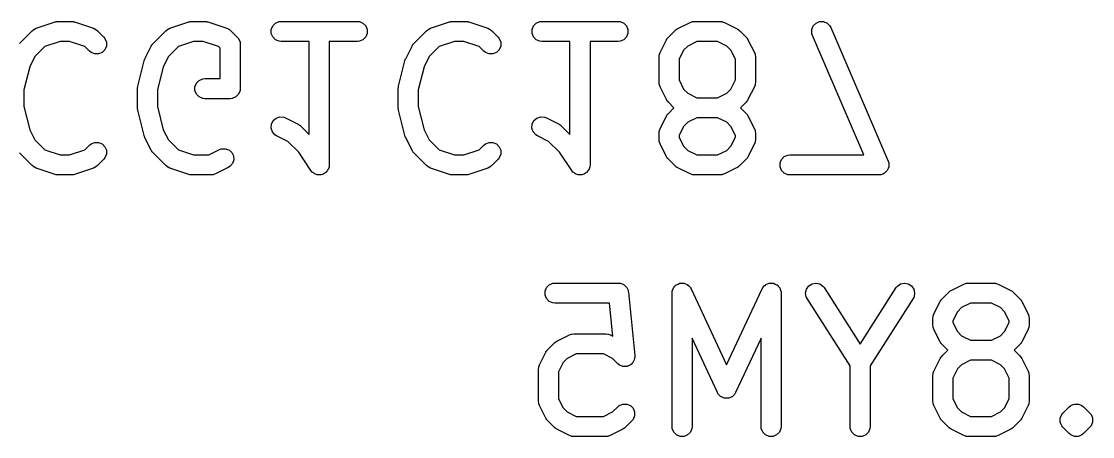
# Model space of a CAD drawing. Extents: x 4.93 to 6.66, y -4.88 to -3.77.
# Drawn here: x 5.4914 to 5.8071, y -4.0942 to -3.9718 of the extents above; entities that cross this region are included whole.
import ezdxf

# ---------------------------------------------------------------- set-up
doc = ezdxf.new("R2010")
doc.units = 0
doc.header["$MEASUREMENT"] = 0
doc.layers.add('BLACK', color=7, linetype='CONTINUOUS')

msp = doc.modelspace()

# ---------------------------------------------------------------- linework, layer by layer
at = {"layer": 'BLACK', "linetype": 'CONTINUOUS'}
for p, q in [((5.49571, -3.97379), (5.50134, -3.97192)), ((5.50134, -3.97192), (5.50162, -3.97185)), ((5.50162, -3.97185), (5.5017, -3.97182)), ((5.5017, -3.97182), (5.5018, -3.97181)), ((5.5018, -3.97181), (5.5019, -3.97179)), ((5.5019, -3.97179), (5.50198, -3.9718)), ((5.50198, -3.9718), (5.50227, -3.97177)), ((5.50227, -3.97177), (5.50602, -3.97177)), ((5.50602, -3.97177), (5.50631, -3.9718)), ((5.50631, -3.9718), (5.50639, -3.97179)), ((5.50639, -3.97179), (5.50649, -3.97181)), ((5.50649, -3.97181), (5.5066, -3.97182)), ((5.5066, -3.97182), (5.50667, -3.97185)), ((5.50667, -3.97185), (5.50696, -3.97192)), ((5.50696, -3.97192), (5.51258, -3.97379)), ((5.53508, -3.97379), (5.54071, -3.97192)), ((5.54071, -3.97192), (5.54099, -3.97185)), ((5.54099, -3.97185), (5.54107, -3.97182)), ((5.54107, -3.97182), (5.54117, -3.97181)), ((5.54117, -3.97181), (5.54127, -3.97179)), ((5.54127, -3.97179), (5.54135, -3.9718)), ((5.54135, -3.9718), (5.54164, -3.97177)), ((5.54164, -3.97177), (5.54539, -3.97177)), ((5.54539, -3.97177), (5.54568, -3.9718)), ((5.54568, -3.9718), (5.54576, -3.97179)), ((5.54576, -3.97179), (5.54586, -3.97181)), ((5.54586, -3.97181), (5.54597, -3.97182)), ((5.54597, -3.97182), (5.54604, -3.97185)), ((5.54604, -3.97185), (5.54633, -3.97192)), ((5.54633, -3.97192), (5.55195, -3.97379)), ((5.56625, -3.97226), (5.56731, -3.97182)), ((5.56731, -3.97182), (5.56789, -3.97177)), ((5.56789, -3.97177), (5.59039, -3.97177)), ((5.59039, -3.97177), (5.59096, -3.97182)), ((5.59096, -3.97182), (5.59203, -3.97226)), ((5.61195, -3.97379), (5.61757, -3.97192)), ((5.61757, -3.97192), (5.61786, -3.97185)), ((5.61786, -3.97185), (5.61793, -3.97182)), ((5.61793, -3.97182), (5.61804, -3.97181)), ((5.61804, -3.97181), (5.61814, -3.97179)), ((5.61814, -3.97179), (5.61822, -3.9718)), ((5.61822, -3.9718), (5.61851, -3.97177)), ((5.61851, -3.97177), (5.62226, -3.97177)), ((5.62226, -3.97177), (5.62255, -3.9718)), ((5.62255, -3.9718), (5.62263, -3.97179)), ((5.62263, -3.97179), (5.62273, -3.97181)), ((5.62273, -3.97181), (5.62283, -3.97182)), ((5.62283, -3.97182), (5.62291, -3.97185)), ((5.62291, -3.97185), (5.62319, -3.97192)), ((5.62319, -3.97192), (5.62882, -3.97379)), ((5.64311, -3.97226), (5.64418, -3.97182)), ((5.64418, -3.97182), (5.64476, -3.97177)), ((5.64476, -3.97177), (5.66725, -3.97177)), ((5.66725, -3.97177), (5.66783, -3.97182)), ((5.66783, -3.97182), (5.66889, -3.97226)), ((5.68843, -3.97208), (5.68897, -3.97187)), ((5.68897, -3.97187), (5.68908, -3.97186)), ((5.68908, -3.97186), (5.68917, -3.97182)), ((5.68917, -3.97182), (5.68975, -3.97177)), ((5.68975, -3.97177), (5.69725, -3.97177)), ((5.69725, -3.97177), (5.69782, -3.97182)), ((5.69782, -3.97182), (5.69792, -3.97186)), ((5.69792, -3.97186), (5.69803, -3.97187)), ((5.69803, -3.97187), (5.69857, -3.97208)), ((5.72557, -3.97228), (5.72663, -3.97183)), ((5.72663, -3.97183), (5.72779, -3.97182)), ((5.72779, -3.97182), (5.72886, -3.97224)), ((5.49081, -3.97826), (5.49456, -3.97451)), ((5.49456, -3.97451), (5.49501, -3.97414)), ((5.49501, -3.97414), (5.49511, -3.9741)), ((5.49511, -3.9741), (5.49519, -3.97403)), ((5.49519, -3.97403), (5.49571, -3.97379)), ((5.51258, -3.97379), (5.51311, -3.97403)), ((5.51311, -3.97403), (5.51319, -3.9741)), ((5.51319, -3.9741), (5.51329, -3.97414)), ((5.51329, -3.97414), (5.51373, -3.97451)), ((5.51373, -3.97451), (5.51561, -3.97638)), ((5.53018, -3.97826), (5.53393, -3.97451)), ((5.53393, -3.97451), (5.53438, -3.97414)), ((5.53438, -3.97414), (5.53448, -3.9741)), ((5.53448, -3.9741), (5.53456, -3.97403)), ((5.53456, -3.97403), (5.53508, -3.97379)), ((5.55195, -3.97379), (5.55248, -3.97403)), ((5.55248, -3.97403), (5.55256, -3.9741)), ((5.55256, -3.9741), (5.55266, -3.97414)), ((5.55266, -3.97414), (5.5531, -3.97451)), ((5.5531, -3.97451), (5.55498, -3.97638)), ((5.56499, -3.97414), (5.56543, -3.97308)), ((5.56499, -3.9753), (5.56499, -3.97414)), ((5.56543, -3.97308), (5.56625, -3.97226)), ((5.59203, -3.97226), (5.59284, -3.97308)), ((5.59284, -3.97308), (5.59328, -3.97414)), ((5.59328, -3.97414), (5.59328, -3.9753)), ((5.60705, -3.97826), (5.6108, -3.97451)), ((5.6108, -3.97451), (5.61124, -3.97414)), ((5.61124, -3.97414), (5.61134, -3.9741)), ((5.61134, -3.9741), (5.61142, -3.97403)), ((5.61142, -3.97403), (5.61195, -3.97379)), ((5.62882, -3.97379), (5.62934, -3.97403)), ((5.62934, -3.97403), (5.62942, -3.9741)), ((5.62942, -3.9741), (5.62952, -3.97414)), ((5.62952, -3.97414), (5.62997, -3.97451)), ((5.62997, -3.97451), (5.63184, -3.97638)), ((5.64186, -3.97414), (5.6423, -3.97308)), ((5.64186, -3.9753), (5.64186, -3.97414)), ((5.6423, -3.97308), (5.64311, -3.97226)), ((5.66889, -3.97226), (5.66971, -3.97308)), ((5.66971, -3.97308), (5.67015, -3.97414)), ((5.67015, -3.97414), (5.67015, -3.9753)), ((5.68204, -3.97638), (5.68391, -3.97451)), ((5.68391, -3.97451), (5.68414, -3.97432)), ((5.68414, -3.97432), (5.68419, -3.97426)), ((5.68419, -3.97426), (5.68428, -3.97421)), ((5.68428, -3.97421), (5.68436, -3.97414)), ((5.68436, -3.97414), (5.68443, -3.97411)), ((5.68443, -3.97411), (5.68468, -3.97395)), ((5.68468, -3.97395), (5.68843, -3.97208)), ((5.69857, -3.97208), (5.70232, -3.97395)), ((5.70232, -3.97395), (5.70257, -3.97411)), ((5.70257, -3.97411), (5.70264, -3.97414)), ((5.70264, -3.97414), (5.70272, -3.97421)), ((5.70272, -3.97421), (5.70281, -3.97426)), ((5.70281, -3.97426), (5.70286, -3.97432)), ((5.70286, -3.97432), (5.70309, -3.97451)), ((5.70309, -3.97451), (5.70496, -3.97638)), ((5.72434, -3.97418), (5.72477, -3.97311)), ((5.72436, -3.97533), (5.72434, -3.97418)), ((5.72477, -3.97311), (5.72557, -3.97228)), ((5.72886, -3.97224), (5.72968, -3.97305)), ((5.72968, -3.97305), (5.72996, -3.97356)), ((5.72996, -3.97356), (5.74683, -4.01293)), ((5.50275, -3.97767), (5.49824, -3.97918)), ((5.50554, -3.97767), (5.50275, -3.97767)), ((5.51005, -3.97918), (5.50554, -3.97767)), ((5.51561, -3.97638), (5.51598, -3.97683)), ((5.51598, -3.97683), (5.51642, -3.97789)), ((5.51642, -3.97789), (5.51642, -3.97905)), ((5.53, -3.97848), (5.53018, -3.97826)), ((5.54212, -3.97767), (5.53761, -3.97918)), ((5.54491, -3.97767), (5.54212, -3.97767)), ((5.54942, -3.97918), (5.54491, -3.97767)), ((5.55498, -3.97638), (5.55535, -3.97683)), ((5.55535, -3.97683), (5.55579, -3.97789)), ((5.55579, -3.97789), (5.55584, -3.97847)), ((5.56543, -3.97636), (5.56499, -3.9753)), ((5.56625, -3.97717), (5.56543, -3.97636)), ((5.56731, -3.97762), (5.56625, -3.97717)), ((5.56789, -3.97767), (5.56731, -3.97762)), ((5.57619, -3.97767), (5.56789, -3.97767)), ((5.57619, -4.00509), (5.57619, -3.97767)), ((5.59039, -3.97767), (5.58209, -3.97767)), ((5.58209, -3.97767), (5.58209, -4.01409)), ((5.59096, -3.97762), (5.59039, -3.97767)), ((5.59203, -3.97717), (5.59096, -3.97762)), ((5.59284, -3.97636), (5.59203, -3.97717)), ((5.59328, -3.9753), (5.59284, -3.97636)), ((5.60686, -3.97848), (5.60705, -3.97826)), ((5.61899, -3.97767), (5.61448, -3.97918)), ((5.62178, -3.97767), (5.61899, -3.97767)), ((5.62629, -3.97918), (5.62178, -3.97767)), ((5.63184, -3.97638), (5.63221, -3.97683)), ((5.63221, -3.97683), (5.63265, -3.97789)), ((5.63265, -3.97789), (5.63265, -3.97905)), ((5.6423, -3.97636), (5.64186, -3.9753)), ((5.64311, -3.97717), (5.6423, -3.97636)), ((5.64418, -3.97762), (5.64311, -3.97717)), ((5.64476, -3.97767), (5.64418, -3.97762)), ((5.65305, -3.97767), (5.64476, -3.97767)), ((5.65305, -4.00509), (5.65305, -3.97767)), ((5.66725, -3.97767), (5.65896, -3.97767)), ((5.65896, -3.97767), (5.65896, -4.01409)), ((5.66783, -3.97762), (5.66725, -3.97767)), ((5.66889, -3.97717), (5.66783, -3.97762)), ((5.66971, -3.97636), (5.66889, -3.97717)), ((5.67015, -3.9753), (5.66971, -3.97636)), ((5.67961, -3.9809), (5.68148, -3.97715)), ((5.68148, -3.97715), (5.68164, -3.9769)), ((5.68164, -3.9769), (5.68167, -3.97683)), ((5.68167, -3.97683), (5.68174, -3.97675)), ((5.68174, -3.97675), (5.68179, -3.97666)), ((5.68179, -3.97666), (5.68185, -3.97661)), ((5.68185, -3.97661), (5.68204, -3.97638)), ((5.69045, -3.97767), (5.68775, -3.97902)), ((5.69655, -3.97767), (5.69045, -3.97767)), ((5.69925, -3.97902), (5.69655, -3.97767)), ((5.70496, -3.97638), (5.70515, -3.97661)), ((5.70515, -3.97661), (5.70521, -3.97666)), ((5.70521, -3.97666), (5.70526, -3.97675)), ((5.70526, -3.97675), (5.70533, -3.97683)), ((5.70533, -3.97683), (5.70536, -3.9769)), ((5.70536, -3.9769), (5.70551, -3.97715)), ((5.70551, -3.97715), (5.70739, -3.9809)), ((5.72453, -3.97588), (5.72436, -3.97533)), ((5.73964, -4.01114), (5.72453, -3.97588)), ((5.49824, -3.97918), (5.49533, -3.98209)), ((5.51143, -3.98056), (5.51005, -3.97918)), ((5.51188, -3.98092), (5.51143, -3.98056)), ((5.51295, -3.98137), (5.51188, -3.98092)), ((5.5141, -3.98137), (5.51295, -3.98137)), ((5.51516, -3.98092), (5.5141, -3.98137)), ((5.51598, -3.98011), (5.51516, -3.98092)), ((5.51642, -3.97905), (5.51598, -3.98011)), ((5.52775, -3.98277), (5.52963, -3.97902)), ((5.52963, -3.97902), (5.52978, -3.97878)), ((5.52978, -3.97878), (5.52981, -3.9787)), ((5.52981, -3.9787), (5.52988, -3.97862)), ((5.52988, -3.97862), (5.52994, -3.97853)), ((5.52994, -3.97853), (5.53, -3.97848)), ((5.53761, -3.97918), (5.5347, -3.98209)), ((5.54994, -3.97969), (5.54942, -3.97918)), ((5.54994, -3.98864), (5.54994, -3.97969)), ((5.55584, -3.97847), (5.55584, -3.99159)), ((5.60462, -3.98277), (5.60649, -3.97902)), ((5.60649, -3.97902), (5.60665, -3.97878)), ((5.60665, -3.97878), (5.60668, -3.9787)), ((5.60668, -3.9787), (5.60675, -3.97862)), ((5.60675, -3.97862), (5.6068, -3.97853)), ((5.6068, -3.97853), (5.60686, -3.97848)), ((5.61448, -3.97918), (5.61156, -3.98209)), ((5.62767, -3.98056), (5.62629, -3.97918)), ((5.62812, -3.98092), (5.62767, -3.98056)), ((5.62918, -3.98137), (5.62812, -3.98092)), ((5.63033, -3.98137), (5.62918, -3.98137)), ((5.6314, -3.98092), (5.63033, -3.98137)), ((5.63221, -3.98011), (5.6314, -3.98092)), ((5.63265, -3.97905), (5.63221, -3.98011)), ((5.6794, -3.98144), (5.67961, -3.9809)), ((5.6794, -3.98154), (5.6794, -3.98144)), ((5.68655, -3.98022), (5.6852, -3.98292)), ((5.68775, -3.97902), (5.68655, -3.98022)), ((5.70045, -3.98022), (5.69925, -3.97902)), ((5.70179, -3.98292), (5.70045, -3.98022)), ((5.70739, -3.9809), (5.7076, -3.98144)), ((5.7076, -3.98144), (5.7076, -3.98154)), ((5.49533, -3.98209), (5.49381, -3.98512)), ((5.52566, -3.99088), (5.52753, -3.98338)), ((5.52753, -3.98338), (5.52754, -3.98333)), ((5.52754, -3.98333), (5.52755, -3.98331)), ((5.52755, -3.98331), (5.52764, -3.98307)), ((5.52764, -3.98307), (5.52772, -3.98283)), ((5.52772, -3.98283), (5.52774, -3.98282)), ((5.52774, -3.98282), (5.52775, -3.98277)), ((5.5347, -3.98209), (5.53318, -3.98512)), ((5.60252, -3.99088), (5.6044, -3.98338)), ((5.6044, -3.98338), (5.60441, -3.98333)), ((5.60441, -3.98331), (5.6045, -3.98307)), ((5.60441, -3.98333), (5.60441, -3.98331)), ((5.6045, -3.98307), (5.60459, -3.98283)), ((5.60459, -3.98283), (5.6046, -3.98282)), ((5.6046, -3.98282), (5.60462, -3.98277)), ((5.61156, -3.98209), (5.61005, -3.98512)), ((5.6793, -3.98222), (5.67935, -3.98164)), ((5.6793, -3.98972), (5.6793, -3.98222)), ((5.67935, -3.98164), (5.6794, -3.98154)), ((5.6852, -3.98292), (5.6852, -3.98902)), ((5.70179, -3.98902), (5.70179, -3.98292)), ((5.7076, -3.98154), (5.70764, -3.98164)), ((5.70764, -3.98164), (5.7077, -3.98222)), ((5.7077, -3.98222), (5.7077, -3.98972)), ((5.49381, -3.98512), (5.4921, -3.99196)), ((5.53318, -3.98512), (5.53147, -3.99196)), ((5.61005, -3.98512), (5.60834, -3.99196)), ((5.52564, -3.99098), (5.52566, -3.99088)), ((5.5425, -3.99102), (5.54294, -3.98995)), ((5.54294, -3.98995), (5.54375, -3.98914)), ((5.54375, -3.98914), (5.54482, -3.9887)), ((5.54482, -3.9887), (5.54539, -3.98864)), ((5.54539, -3.98864), (5.54994, -3.98864)), ((5.60251, -3.99098), (5.60252, -3.99088)), ((5.67935, -3.99029), (5.6793, -3.98972)), ((5.6794, -3.99039), (5.67935, -3.99029)), ((5.6794, -3.9905), (5.6794, -3.99039)), ((5.67961, -3.99104), (5.6794, -3.9905)), ((5.6852, -3.98902), (5.68655, -3.99172)), ((5.70045, -3.99172), (5.70179, -3.98902)), ((5.7076, -3.9905), (5.70739, -3.99104)), ((5.70764, -3.99029), (5.7076, -3.99039)), ((5.7076, -3.99039), (5.7076, -3.9905)), ((5.7077, -3.98972), (5.70764, -3.99029)), ((5.4921, -3.99196), (5.4921, -3.99685)), ((5.52557, -3.99145), (5.5256, -3.99123)), ((5.52558, -3.99149), (5.52557, -3.99145)), ((5.52557, -3.99159), (5.52558, -3.99149)), ((5.52557, -3.99722), (5.52557, -3.99159)), ((5.5256, -3.99123), (5.52562, -3.99102)), ((5.52562, -3.99102), (5.52564, -3.99098)), ((5.53147, -3.99196), (5.53147, -3.99685)), ((5.5425, -3.99217), (5.5425, -3.99102)), ((5.54294, -3.99323), (5.5425, -3.99217)), ((5.54375, -3.99405), (5.54294, -3.99323)), ((5.54482, -3.99449), (5.54375, -3.99405)), ((5.55453, -3.99405), (5.55347, -3.99449)), ((5.55535, -3.99323), (5.55453, -3.99405)), ((5.55579, -3.99217), (5.55535, -3.99323)), ((5.55584, -3.99159), (5.55579, -3.99217)), ((5.60243, -3.99159), (5.60244, -3.99149)), ((5.60243, -3.99722), (5.60243, -3.99159)), ((5.60244, -3.99145), (5.60247, -3.99123)), ((5.60244, -3.99149), (5.60244, -3.99145)), ((5.60247, -3.99123), (5.60249, -3.99102)), ((5.60249, -3.99102), (5.60251, -3.99098)), ((5.60834, -3.99196), (5.60834, -3.99685)), ((5.68148, -3.99479), (5.67961, -3.99104)), ((5.68655, -3.99172), (5.68775, -3.99292)), ((5.68775, -3.99292), (5.69045, -3.99426)), ((5.69655, -3.99426), (5.69925, -3.99292)), ((5.69925, -3.99292), (5.70045, -3.99172)), ((5.70739, -3.99104), (5.70551, -3.99479)), ((5.4921, -3.99685), (5.49381, -4.00369)), ((5.52558, -3.99732), (5.52557, -3.99722)), ((5.53147, -3.99685), (5.53318, -4.00369)), ((5.54539, -3.99455), (5.54482, -3.99449)), ((5.55289, -3.99455), (5.54539, -3.99455)), ((5.55347, -3.99449), (5.55289, -3.99455)), ((5.60244, -3.99732), (5.60243, -3.99722)), ((5.60834, -3.99685), (5.61005, -4.00369)), ((5.68164, -3.99504), (5.68148, -3.99479)), ((5.68167, -3.99511), (5.68164, -3.99504)), ((5.68174, -3.99519), (5.68167, -3.99511)), ((5.68179, -3.99528), (5.68174, -3.99519)), ((5.68185, -3.99533), (5.68179, -3.99528)), ((5.68204, -3.99556), (5.68185, -3.99533)), ((5.6837, -3.99722), (5.68204, -3.99556)), ((5.68204, -3.99888), (5.6837, -3.99722)), ((5.69045, -3.99426), (5.69655, -3.99426)), ((5.70496, -3.99556), (5.7033, -3.99722)), ((5.7033, -3.99722), (5.70496, -3.99888)), ((5.70515, -3.99533), (5.70496, -3.99556)), ((5.70521, -3.99528), (5.70515, -3.99533)), ((5.70526, -3.99519), (5.70521, -3.99528)), ((5.70533, -3.99511), (5.70526, -3.99519)), ((5.70536, -3.99504), (5.70533, -3.99511)), ((5.70551, -3.99479), (5.70536, -3.99504)), ((5.52557, -3.99736), (5.52558, -3.99732)), ((5.5256, -3.99758), (5.52557, -3.99736)), ((5.52562, -3.99779), (5.5256, -3.99758)), ((5.52564, -3.99783), (5.52562, -3.99779)), ((5.52566, -3.99793), (5.52564, -3.99783)), ((5.52753, -4.00543), (5.52566, -3.99793)), ((5.56556, -4.00103), (5.56643, -4.00028)), ((5.56643, -4.00028), (5.56752, -3.99991)), ((5.56752, -3.99991), (5.56867, -3.99999)), ((5.56867, -3.99999), (5.56921, -4.0002)), ((5.56921, -4.0002), (5.57296, -4.00207)), ((5.60244, -3.99736), (5.60244, -3.99732)), ((5.60247, -3.99758), (5.60244, -3.99736)), ((5.60249, -3.99779), (5.60247, -3.99758)), ((5.60251, -3.99783), (5.60249, -3.99779)), ((5.60252, -3.99793), (5.60251, -3.99783)), ((5.6044, -4.00543), (5.60252, -3.99793)), ((5.64242, -4.00103), (5.64329, -4.00028)), ((5.64329, -4.00028), (5.64439, -3.99991)), ((5.64439, -3.99991), (5.64554, -3.99999)), ((5.64554, -3.99999), (5.64608, -4.0002)), ((5.64608, -4.0002), (5.64983, -4.00207)), ((5.67961, -4.0034), (5.68148, -3.99965)), ((5.68148, -3.99965), (5.68164, -3.9994)), ((5.68164, -3.9994), (5.68167, -3.99933)), ((5.68167, -3.99933), (5.68174, -3.99924)), ((5.68174, -3.99924), (5.68179, -3.99916)), ((5.68179, -3.99916), (5.68185, -3.9991)), ((5.68185, -3.9991), (5.68204, -3.99888)), ((5.69045, -4.00017), (5.68775, -4.00152)), ((5.69655, -4.00017), (5.69045, -4.00017)), ((5.69925, -4.00152), (5.69655, -4.00017)), ((5.70496, -3.99888), (5.70515, -3.9991)), ((5.70515, -3.9991), (5.70521, -3.99916)), ((5.70521, -3.99916), (5.70526, -3.99924)), ((5.70526, -3.99924), (5.70533, -3.99933)), ((5.70533, -3.99933), (5.70536, -3.9994)), ((5.70536, -3.9994), (5.70551, -3.99965)), ((5.70551, -3.99965), (5.70739, -4.0034)), ((5.56496, -4.00321), (5.56504, -4.00206)), ((5.56532, -4.0043), (5.56496, -4.00321)), ((5.56504, -4.00206), (5.56556, -4.00103)), ((5.57296, -4.00207), (5.57321, -4.00223)), ((5.57321, -4.00223), (5.57328, -4.00226)), ((5.57328, -4.00226), (5.57336, -4.00233)), ((5.57336, -4.00233), (5.57345, -4.00238)), ((5.57345, -4.00238), (5.5735, -4.00244)), ((5.5735, -4.00244), (5.57373, -4.00263)), ((5.57373, -4.00263), (5.57619, -4.00509)), ((5.64183, -4.00321), (5.64191, -4.00206)), ((5.64219, -4.0043), (5.64183, -4.00321)), ((5.64191, -4.00206), (5.64242, -4.00103)), ((5.64983, -4.00207), (5.65007, -4.00223)), ((5.65007, -4.00223), (5.65015, -4.00226)), ((5.65015, -4.00226), (5.65023, -4.00233)), ((5.65023, -4.00233), (5.65032, -4.00238)), ((5.65032, -4.00238), (5.65037, -4.00244)), ((5.65037, -4.00244), (5.65059, -4.00263)), ((5.65059, -4.00263), (5.65305, -4.00509)), ((5.6794, -4.00394), (5.67961, -4.0034)), ((5.68655, -4.00272), (5.6852, -4.00541)), ((5.68775, -4.00152), (5.68655, -4.00272)), ((5.70045, -4.00272), (5.69925, -4.00152)), ((5.70179, -4.00541), (5.70045, -4.00272)), ((5.70739, -4.0034), (5.7076, -4.00394)), ((5.49381, -4.00369), (5.49533, -4.00672)), ((5.49533, -4.00672), (5.49824, -4.00963)), ((5.52754, -4.00547), (5.52753, -4.00543)), ((5.52755, -4.0055), (5.52754, -4.00547)), ((5.52764, -4.00574), (5.52755, -4.0055)), ((5.52772, -4.00598), (5.52764, -4.00574)), ((5.52774, -4.00599), (5.52772, -4.00598)), ((5.52775, -4.00604), (5.52774, -4.00599)), ((5.52963, -4.00979), (5.52775, -4.00604)), ((5.53318, -4.00369), (5.5347, -4.00672)), ((5.5347, -4.00672), (5.53761, -4.00963)), ((5.56608, -4.00517), (5.56532, -4.0043)), ((5.56657, -4.00548), (5.56608, -4.00517)), ((5.56989, -4.00714), (5.56657, -4.00548)), ((5.60441, -4.00547), (5.6044, -4.00543)), ((5.60441, -4.0055), (5.60441, -4.00547)), ((5.6045, -4.00574), (5.60441, -4.0055)), ((5.60459, -4.00598), (5.6045, -4.00574)), ((5.6046, -4.00599), (5.60459, -4.00598)), ((5.60462, -4.00604), (5.6046, -4.00599)), ((5.60649, -4.00979), (5.60462, -4.00604)), ((5.61005, -4.00369), (5.61156, -4.00672)), ((5.61156, -4.00672), (5.61448, -4.00963)), ((5.64294, -4.00517), (5.64219, -4.0043)), ((5.64343, -4.00548), (5.64294, -4.00517)), ((5.64676, -4.00714), (5.64343, -4.00548)), ((5.6793, -4.00472), (5.67935, -4.00414)), ((5.6793, -4.00659), (5.6793, -4.00472)), ((5.67935, -4.00717), (5.6793, -4.00659)), ((5.67935, -4.00414), (5.6794, -4.00404)), ((5.6794, -4.00404), (5.6794, -4.00394)), ((5.6852, -4.00541), (5.6852, -4.00589)), ((5.6852, -4.00589), (5.68655, -4.00859)), ((5.70045, -4.00859), (5.70179, -4.00589)), ((5.70179, -4.00589), (5.70179, -4.00541)), ((5.7076, -4.00394), (5.7076, -4.00404)), ((5.7076, -4.00404), (5.70764, -4.00414)), ((5.70764, -4.00414), (5.7077, -4.00472)), ((5.7077, -4.00659), (5.70764, -4.00717)), ((5.7077, -4.00472), (5.7077, -4.00659)), ((5.49824, -4.00963), (5.50275, -4.01114)), ((5.50554, -4.01114), (5.51005, -4.00963)), ((5.51005, -4.00963), (5.51143, -4.00825)), ((5.51143, -4.00825), (5.51188, -4.00789)), ((5.51188, -4.00789), (5.51295, -4.00744)), ((5.51295, -4.00744), (5.5141, -4.00744)), ((5.5141, -4.00744), (5.51516, -4.00789)), ((5.51516, -4.00789), (5.51598, -4.0087)), ((5.51598, -4.0087), (5.51642, -4.00976)), ((5.51642, -4.00976), (5.51642, -4.01092)), ((5.52978, -4.01003), (5.52963, -4.00979)), ((5.53761, -4.00963), (5.54212, -4.01114)), ((5.54657, -4.01114), (5.5497, -4.00957)), ((5.5497, -4.00957), (5.55024, -4.00937)), ((5.55024, -4.00937), (5.55139, -4.00929)), ((5.55139, -4.00929), (5.55248, -4.00965)), ((5.55248, -4.00965), (5.55335, -4.0104)), ((5.57309, -4.01035), (5.56989, -4.00714)), ((5.60665, -4.01003), (5.60649, -4.00979)), ((5.61448, -4.00963), (5.61899, -4.01114)), ((5.62178, -4.01114), (5.62629, -4.00963)), ((5.62629, -4.00963), (5.62767, -4.00825)), ((5.62767, -4.00825), (5.62812, -4.00789)), ((5.62812, -4.00789), (5.62918, -4.00744)), ((5.62918, -4.00744), (5.63033, -4.00744)), ((5.63033, -4.00744), (5.6314, -4.00789)), ((5.6314, -4.00789), (5.63221, -4.0087)), ((5.63221, -4.0087), (5.63265, -4.00976)), ((5.63265, -4.00976), (5.63265, -4.01092)), ((5.64996, -4.01035), (5.64676, -4.00714)), ((5.6794, -4.00726), (5.67935, -4.00717)), ((5.6794, -4.00737), (5.6794, -4.00726)), ((5.67961, -4.00791), (5.6794, -4.00737)), ((5.68148, -4.01166), (5.67961, -4.00791)), ((5.68655, -4.00859), (5.68775, -4.00979)), ((5.68775, -4.00979), (5.69045, -4.01114)), ((5.69655, -4.01114), (5.69925, -4.00979)), ((5.69925, -4.00979), (5.70045, -4.00859)), ((5.70739, -4.00791), (5.70551, -4.01166)), ((5.7076, -4.00737), (5.70739, -4.00791)), ((5.70764, -4.00717), (5.7076, -4.00726)), ((5.7076, -4.00726), (5.7076, -4.00737)), ((5.49456, -4.0143), (5.49081, -4.01055)), ((5.50275, -4.01114), (5.50554, -4.01114)), ((5.51561, -4.01243), (5.51373, -4.0143)), ((5.51598, -4.01198), (5.51561, -4.01243)), ((5.51642, -4.01092), (5.51598, -4.01198)), ((5.52981, -4.01011), (5.52978, -4.01003)), ((5.52988, -4.01019), (5.52981, -4.01011)), ((5.52994, -4.01028), (5.52988, -4.01019)), ((5.53, -4.01033), (5.52994, -4.01028)), ((5.53018, -4.01055), (5.53, -4.01033)), ((5.53393, -4.0143), (5.53018, -4.01055)), ((5.54212, -4.01114), (5.54657, -4.01114)), ((5.55335, -4.0104), (5.55386, -4.01144)), ((5.55395, -4.01258), (5.55358, -4.01368)), ((5.55386, -4.01144), (5.55395, -4.01258)), ((5.57668, -4.01573), (5.57309, -4.01035)), ((5.60668, -4.01011), (5.60665, -4.01003)), ((5.60675, -4.01019), (5.60668, -4.01011)), ((5.6068, -4.01028), (5.60675, -4.01019)), ((5.60686, -4.01033), (5.6068, -4.01028)), ((5.60705, -4.01055), (5.60686, -4.01033)), ((5.6108, -4.0143), (5.60705, -4.01055)), ((5.61899, -4.01114), (5.62178, -4.01114)), ((5.63184, -4.01243), (5.62997, -4.0143)), ((5.63221, -4.01198), (5.63184, -4.01243)), ((5.63265, -4.01092), (5.63221, -4.01198)), ((5.65355, -4.01573), (5.64996, -4.01035)), ((5.68164, -4.01191), (5.68148, -4.01166)), ((5.68167, -4.01198), (5.68164, -4.01191)), ((5.68174, -4.01206), (5.68167, -4.01198)), ((5.68179, -4.01215), (5.68174, -4.01206)), ((5.68185, -4.0122), (5.68179, -4.01215)), ((5.68204, -4.01243), (5.68185, -4.0122)), ((5.68391, -4.0143), (5.68204, -4.01243)), ((5.69045, -4.01114), (5.69655, -4.01114)), ((5.70496, -4.01243), (5.70309, -4.0143)), ((5.70515, -4.0122), (5.70496, -4.01243)), ((5.70521, -4.01215), (5.70515, -4.0122)), ((5.70526, -4.01206), (5.70521, -4.01215)), ((5.70533, -4.01198), (5.70526, -4.01206)), ((5.70536, -4.01191), (5.70533, -4.01198)), ((5.70551, -4.01166), (5.70536, -4.01191)), ((5.71497, -4.01351), (5.71542, -4.01245)), ((5.71542, -4.01245), (5.71623, -4.01163)), ((5.71623, -4.01163), (5.71729, -4.01119)), ((5.71729, -4.01119), (5.71787, -4.01114)), ((5.71787, -4.01114), (5.73964, -4.01114)), ((5.74683, -4.01293), (5.74701, -4.01348)), ((5.49501, -4.01467), (5.49456, -4.0143)), ((5.49511, -4.01471), (5.49501, -4.01467)), ((5.49519, -4.01478), (5.49511, -4.01471)), ((5.49571, -4.01502), (5.49519, -4.01478)), ((5.50134, -4.01689), (5.49571, -4.01502)), ((5.51258, -4.01502), (5.50696, -4.01689)), ((5.51311, -4.01478), (5.51258, -4.01502)), ((5.51319, -4.01471), (5.51311, -4.01478)), ((5.51329, -4.01467), (5.51319, -4.01471)), ((5.51373, -4.0143), (5.51329, -4.01467)), ((5.53438, -4.01467), (5.53393, -4.0143)), ((5.53448, -4.01471), (5.53438, -4.01467)), ((5.53456, -4.01478), (5.53448, -4.01471)), ((5.53508, -4.01502), (5.53456, -4.01478)), ((5.54071, -4.01689), (5.53508, -4.01502)), ((5.55234, -4.01486), (5.54859, -4.01673)), ((5.55283, -4.01455), (5.55234, -4.01486)), ((5.55358, -4.01368), (5.55283, -4.01455)), ((5.57669, -4.01573), (5.57668, -4.01573)), ((5.57668, -4.01573), (5.57668, -4.01573)), ((5.57668, -4.01573), (5.57668, -4.01573)), ((5.57705, -4.01618), (5.57669, -4.01573)), ((5.57729, -4.01634), (5.57705, -4.01618)), ((5.58122, -4.01618), (5.58098, -4.01634)), ((5.58139, -4.01594), (5.58122, -4.01618)), ((5.58159, -4.01573), (5.58139, -4.01594)), ((5.5817, -4.01546), (5.58159, -4.01573)), ((5.58187, -4.01522), (5.5817, -4.01546)), ((5.58192, -4.01494), (5.58187, -4.01522)), ((5.58203, -4.01467), (5.58192, -4.01494)), ((5.58209, -4.0141), (5.58203, -4.01467)), ((5.58209, -4.01409), (5.58209, -4.01409)), ((5.58209, -4.01409), (5.58209, -4.01409)), ((5.58209, -4.01409), (5.58209, -4.0141)), ((5.61124, -4.01467), (5.6108, -4.0143)), ((5.61134, -4.01471), (5.61124, -4.01467)), ((5.61142, -4.01478), (5.61134, -4.01471)), ((5.61195, -4.01502), (5.61142, -4.01478)), ((5.61757, -4.01689), (5.61195, -4.01502)), ((5.62882, -4.01502), (5.62319, -4.01689)), ((5.62934, -4.01478), (5.62882, -4.01502)), ((5.62942, -4.01471), (5.62934, -4.01478)), ((5.62952, -4.01467), (5.62942, -4.01471)), ((5.62997, -4.0143), (5.62952, -4.01467)), ((5.65391, -4.01618), (5.65355, -4.01573)), ((5.65355, -4.01573), (5.65355, -4.01573)), ((5.65355, -4.01573), (5.65355, -4.01573)), ((5.65355, -4.01573), (5.65355, -4.01573)), ((5.65416, -4.01634), (5.65391, -4.01618)), ((5.65809, -4.01618), (5.65785, -4.01634)), ((5.65825, -4.01594), (5.65809, -4.01618)), ((5.65846, -4.01573), (5.65825, -4.01594)), ((5.65857, -4.01546), (5.65846, -4.01573)), ((5.65873, -4.01522), (5.65857, -4.01546)), ((5.65879, -4.01494), (5.65873, -4.01522)), ((5.6589, -4.01467), (5.65879, -4.01494)), ((5.65896, -4.0141), (5.6589, -4.01467)), ((5.65896, -4.01409), (5.65896, -4.01409)), ((5.65896, -4.01409), (5.65896, -4.01409)), ((5.65896, -4.01409), (5.65896, -4.0141)), ((5.68414, -4.01449), (5.68391, -4.0143)), ((5.68419, -4.01455), (5.68414, -4.01449)), ((5.68428, -4.0146), (5.68419, -4.01455)), ((5.68436, -4.01467), (5.68428, -4.0146)), ((5.68443, -4.0147), (5.68436, -4.01467)), ((5.68468, -4.01486), (5.68443, -4.0147)), ((5.68843, -4.01673), (5.68468, -4.01486)), ((5.70232, -4.01486), (5.69857, -4.01673)), ((5.70257, -4.0147), (5.70232, -4.01486)), ((5.70264, -4.01467), (5.70257, -4.0147)), ((5.70272, -4.0146), (5.70264, -4.01467)), ((5.70281, -4.01455), (5.70272, -4.0146)), ((5.70286, -4.01449), (5.70281, -4.01455)), ((5.70309, -4.0143), (5.70286, -4.01449)), ((5.71497, -4.01467), (5.71497, -4.01351)), ((5.71542, -4.01573), (5.71497, -4.01467)), ((5.71623, -4.01654), (5.71542, -4.01573)), ((5.74618, -4.01613), (5.74579, -4.01652)), ((5.74657, -4.01573), (5.74618, -4.01613)), ((5.74658, -4.01571), (5.74657, -4.01573)), ((5.74659, -4.0157), (5.74658, -4.01571)), ((5.7468, -4.01518), (5.74659, -4.0157)), ((5.74701, -4.01467), (5.7468, -4.01518)), ((5.74701, -4.01348), (5.74701, -4.0135)), ((5.74701, -4.0135), (5.74701, -4.01351)), ((5.74701, -4.01351), (5.74701, -4.01407)), ((5.74701, -4.01407), (5.74702, -4.01463)), ((5.74702, -4.01463), (5.74701, -4.01465)), ((5.74701, -4.01465), (5.74701, -4.01467)), ((5.50162, -4.01696), (5.50134, -4.01689)), ((5.5017, -4.01699), (5.50162, -4.01696)), ((5.5018, -4.017), (5.5017, -4.01699)), ((5.5019, -4.01702), (5.5018, -4.017)), ((5.50198, -4.01701), (5.5019, -4.01702)), ((5.50227, -4.01704), (5.50198, -4.01701)), ((5.50602, -4.01704), (5.50227, -4.01704)), ((5.50631, -4.01701), (5.50602, -4.01704)), ((5.50639, -4.01702), (5.50631, -4.01701)), ((5.50649, -4.017), (5.50639, -4.01702)), ((5.5066, -4.01699), (5.50649, -4.017)), ((5.50667, -4.01696), (5.5066, -4.01699)), ((5.50696, -4.01689), (5.50667, -4.01696)), ((5.54099, -4.01696), (5.54071, -4.01689)), ((5.54107, -4.01699), (5.54099, -4.01696)), ((5.54117, -4.017), (5.54107, -4.01699)), ((5.54127, -4.01702), (5.54117, -4.017)), ((5.54135, -4.01701), (5.54127, -4.01702)), ((5.54164, -4.01704), (5.54135, -4.01701)), ((5.54727, -4.01704), (5.54164, -4.01704)), ((5.54784, -4.01699), (5.54727, -4.01704)), ((5.54794, -4.01695), (5.54784, -4.01699)), ((5.54805, -4.01694), (5.54794, -4.01695)), ((5.54859, -4.01673), (5.54805, -4.01694)), ((5.5775, -4.01654), (5.57729, -4.01634)), ((5.57777, -4.01666), (5.5775, -4.01654)), ((5.57801, -4.01682), (5.57777, -4.01666)), ((5.57829, -4.01687), (5.57801, -4.01682)), ((5.57856, -4.01699), (5.57829, -4.01687)), ((5.57885, -4.01699), (5.57856, -4.01699)), ((5.57914, -4.01704), (5.57885, -4.01699)), ((5.57942, -4.01699), (5.57914, -4.01704)), ((5.57971, -4.01699), (5.57942, -4.01699)), ((5.57998, -4.01688), (5.57971, -4.01699)), ((5.58027, -4.01682), (5.57998, -4.01688)), ((5.58051, -4.01666), (5.58027, -4.01682)), ((5.58078, -4.01654), (5.58051, -4.01666)), ((5.58098, -4.01634), (5.58078, -4.01654)), ((5.61786, -4.01696), (5.61757, -4.01689)), ((5.61793, -4.01699), (5.61786, -4.01696)), ((5.61804, -4.017), (5.61793, -4.01699)), ((5.61814, -4.01702), (5.61804, -4.017)), ((5.61822, -4.01701), (5.61814, -4.01702)), ((5.61851, -4.01704), (5.61822, -4.01701)), ((5.62226, -4.01704), (5.61851, -4.01704)), ((5.62255, -4.01701), (5.62226, -4.01704)), ((5.62263, -4.01702), (5.62255, -4.01701)), ((5.62273, -4.017), (5.62263, -4.01702)), ((5.62283, -4.01699), (5.62273, -4.017)), ((5.62291, -4.01696), (5.62283, -4.01699)), ((5.62319, -4.01689), (5.62291, -4.01696)), ((5.65436, -4.01654), (5.65416, -4.01634)), ((5.65463, -4.01666), (5.65436, -4.01654)), ((5.65487, -4.01682), (5.65463, -4.01666)), ((5.65516, -4.01687), (5.65487, -4.01682)), ((5.65543, -4.01699), (5.65516, -4.01687)), ((5.65572, -4.01699), (5.65543, -4.01699)), ((5.656, -4.01704), (5.65572, -4.01699)), ((5.65629, -4.01699), (5.656, -4.01704)), ((5.65658, -4.01699), (5.65629, -4.01699)), ((5.65685, -4.01688), (5.65658, -4.01699)), ((5.65713, -4.01682), (5.65685, -4.01688)), ((5.65737, -4.01666), (5.65713, -4.01682)), ((5.65764, -4.01654), (5.65737, -4.01666)), ((5.65785, -4.01634), (5.65764, -4.01654)), ((5.68897, -4.01694), (5.68843, -4.01673)), ((5.68908, -4.01695), (5.68897, -4.01694)), ((5.68917, -4.01699), (5.68908, -4.01695)), ((5.68975, -4.01704), (5.68917, -4.01699)), ((5.69725, -4.01704), (5.68975, -4.01704)), ((5.69782, -4.01699), (5.69725, -4.01704)), ((5.69792, -4.01695), (5.69782, -4.01699)), ((5.69803, -4.01694), (5.69792, -4.01695)), ((5.69857, -4.01673), (5.69803, -4.01694)), ((5.71729, -4.01699), (5.71623, -4.01654)), ((5.71787, -4.01704), (5.71729, -4.01699)), ((5.74412, -4.01704), (5.71787, -4.01704)), ((5.74469, -4.01699), (5.74412, -4.01704)), ((5.74471, -4.01698), (5.74469, -4.01699)), ((5.74473, -4.01698), (5.74471, -4.01698)), ((5.74524, -4.01676), (5.74473, -4.01698)), ((5.74576, -4.01654), (5.74524, -4.01676)), ((5.74577, -4.01653), (5.74576, -4.01654)), ((5.74579, -4.01652), (5.74577, -4.01653)), ((5.64569, -4.05128), (5.64614, -4.05022)), ((5.64614, -4.05022), (5.64695, -4.0494)), ((5.64695, -4.0494), (5.64801, -4.04896)), ((5.64801, -4.04896), (5.64859, -4.04891)), ((5.64859, -4.04891), (5.66734, -4.04891)), ((5.66734, -4.04891), (5.66755, -4.04893)), ((5.66755, -4.04893), (5.66762, -4.04892)), ((5.66762, -4.04892), (5.66769, -4.04894)), ((5.66769, -4.04894), (5.66791, -4.04896)), ((5.66791, -4.04896), (5.66831, -4.04913)), ((5.66831, -4.04913), (5.66873, -4.04925)), ((5.66873, -4.04925), (5.66884, -4.04935)), ((5.66884, -4.04935), (5.66898, -4.0494)), ((5.66898, -4.0494), (5.66928, -4.04971)), ((5.66928, -4.04971), (5.66962, -4.04998)), ((5.66962, -4.04998), (5.66969, -4.05011)), ((5.66969, -4.05011), (5.66979, -4.05022)), ((5.66979, -4.05022), (5.66996, -4.05062)), ((5.66996, -4.05062), (5.67016, -4.051)), ((5.68319, -4.05128), (5.68339, -4.05081)), ((5.68339, -4.05081), (5.68356, -4.05033)), ((5.68356, -4.05033), (5.68361, -4.05028)), ((5.68361, -4.05028), (5.68363, -4.05022)), ((5.68363, -4.05022), (5.68399, -4.04986)), ((5.68399, -4.04986), (5.68434, -4.04948)), ((5.68434, -4.04948), (5.6844, -4.04945)), ((5.6844, -4.04945), (5.68445, -4.0494)), ((5.68445, -4.0494), (5.68492, -4.04921)), ((5.68492, -4.04921), (5.68538, -4.04899)), ((5.68538, -4.04899), (5.68545, -4.04899)), ((5.68545, -4.04899), (5.68551, -4.04896)), ((5.68551, -4.04896), (5.68602, -4.04896)), ((5.68602, -4.04896), (5.68653, -4.04894)), ((5.68653, -4.04894), (5.6866, -4.04896)), ((5.6866, -4.04896), (5.68666, -4.04896)), ((5.68666, -4.04896), (5.68714, -4.04916)), ((5.68714, -4.04916), (5.68762, -4.04933)), ((5.68762, -4.04933), (5.68767, -4.04938)), ((5.68767, -4.04938), (5.68773, -4.0494)), ((5.68773, -4.0494), (5.68809, -4.04977)), ((5.68809, -4.04977), (5.68847, -4.05011)), ((5.68847, -4.05011), (5.68851, -4.05019)), ((5.68851, -4.05019), (5.68854, -4.05022)), ((5.68854, -4.05022), (5.68857, -4.05028)), ((5.68857, -4.05028), (5.68876, -4.05061)), ((5.68876, -4.05061), (5.69921, -4.073)), ((5.69921, -4.073), (5.70966, -4.05061)), ((5.70966, -4.05061), (5.70985, -4.05028)), ((5.70985, -4.05028), (5.70988, -4.05022)), ((5.70988, -4.05022), (5.70991, -4.05019)), ((5.70991, -4.05019), (5.70995, -4.05011)), ((5.70995, -4.05011), (5.71033, -4.04977)), ((5.71033, -4.04977), (5.71069, -4.0494)), ((5.71069, -4.0494), (5.71075, -4.04938)), ((5.71075, -4.04938), (5.7108, -4.04933)), ((5.7108, -4.04933), (5.71128, -4.04916)), ((5.71128, -4.04916), (5.71176, -4.04896)), ((5.71176, -4.04896), (5.71182, -4.04896)), ((5.71182, -4.04896), (5.71188, -4.04894)), ((5.71188, -4.04894), (5.7124, -4.04896)), ((5.7124, -4.04896), (5.71291, -4.04896)), ((5.71291, -4.04896), (5.71297, -4.04899)), ((5.71297, -4.04899), (5.71304, -4.04899)), ((5.71304, -4.04899), (5.7135, -4.04921)), ((5.7135, -4.04921), (5.71397, -4.0494)), ((5.71397, -4.0494), (5.71402, -4.04945)), ((5.71402, -4.04945), (5.71408, -4.04948)), ((5.71408, -4.04948), (5.71443, -4.04986)), ((5.71443, -4.04986), (5.71479, -4.05022)), ((5.71479, -4.05022), (5.71481, -4.05028)), ((5.71481, -4.05028), (5.71486, -4.05033)), ((5.71486, -4.05033), (5.71503, -4.05081)), ((5.71503, -4.05081), (5.71523, -4.05128)), ((5.7225, -4.05179), (5.72275, -4.05067)), ((5.72275, -4.05067), (5.72341, -4.04973)), ((5.72341, -4.04973), (5.72439, -4.04911)), ((5.72439, -4.04911), (5.72552, -4.04891)), ((5.72552, -4.04891), (5.72665, -4.04916)), ((5.72665, -4.04916), (5.72759, -4.04982)), ((5.72759, -4.04982), (5.72795, -4.05027)), ((5.72795, -4.05027), (5.73858, -4.06698)), ((5.73858, -4.06698), (5.74921, -4.05027)), ((5.74921, -4.05027), (5.74957, -4.04982)), ((5.74957, -4.04982), (5.75051, -4.04916)), ((5.75051, -4.04916), (5.75164, -4.04891)), ((5.75164, -4.04891), (5.75277, -4.04911)), ((5.75277, -4.04911), (5.75374, -4.04973)), ((5.75374, -4.04973), (5.7544, -4.05067)), ((5.7544, -4.05067), (5.75465, -4.05179)), ((5.76538, -4.05109), (5.76913, -4.04922)), ((5.76913, -4.04922), (5.76967, -4.04901)), ((5.76967, -4.04901), (5.76978, -4.049)), ((5.76978, -4.049), (5.76987, -4.04896)), ((5.76987, -4.04896), (5.77045, -4.04891)), ((5.77045, -4.04891), (5.77795, -4.04891)), ((5.77795, -4.04891), (5.77853, -4.04896)), ((5.77853, -4.04896), (5.77862, -4.049)), ((5.77862, -4.049), (5.77873, -4.04901)), ((5.77873, -4.04901), (5.77927, -4.04922)), ((5.77927, -4.04922), (5.78302, -4.05109)), ((5.64569, -4.05244), (5.64569, -4.05128)), ((5.64614, -4.0535), (5.64569, -4.05244)), ((5.64695, -4.05431), (5.64614, -4.0535)), ((5.67016, -4.051), (5.67021, -4.05122)), ((5.67021, -4.05122), (5.67023, -4.05128)), ((5.67023, -4.05128), (5.67023, -4.05136)), ((5.67023, -4.05136), (5.67028, -4.05157)), ((5.67028, -4.05157), (5.67215, -4.07031)), ((5.68313, -4.05186), (5.68317, -4.05148)), ((5.68313, -4.09123), (5.68313, -4.05186)), ((5.68317, -4.05141), (5.68318, -4.05137)), ((5.68317, -4.05148), (5.68317, -4.05141)), ((5.68318, -4.05137), (5.68319, -4.05128)), ((5.71523, -4.05128), (5.71524, -4.05137)), ((5.71524, -4.05137), (5.71525, -4.05141)), ((5.71525, -4.05141), (5.71525, -4.05148)), ((5.71525, -4.05148), (5.71529, -4.05186)), ((5.71529, -4.05186), (5.71529, -4.09123)), ((5.7227, -4.05293), (5.7225, -4.05179)), ((5.72296, -4.05344), (5.7227, -4.05293)), ((5.73563, -4.07334), (5.72296, -4.05344)), ((5.75419, -4.05344), (5.74153, -4.07334)), ((5.75446, -4.05293), (5.75419, -4.05344)), ((5.75465, -4.05179), (5.75446, -4.05293)), ((5.76218, -4.05429), (5.76234, -4.05404)), ((5.76234, -4.05404), (5.76237, -4.05397)), ((5.76237, -4.05397), (5.76244, -4.05389)), ((5.76244, -4.05389), (5.76249, -4.0538)), ((5.76249, -4.0538), (5.76255, -4.05375)), ((5.76255, -4.05375), (5.76274, -4.05352)), ((5.76274, -4.05352), (5.76461, -4.05165)), ((5.76461, -4.05165), (5.76484, -4.05146)), ((5.76484, -4.05146), (5.76489, -4.0514)), ((5.76489, -4.0514), (5.76498, -4.05135)), ((5.76498, -4.05135), (5.76506, -4.05128)), ((5.76506, -4.05128), (5.76513, -4.05125)), ((5.76513, -4.05125), (5.76538, -4.05109)), ((5.78302, -4.05109), (5.78327, -4.05125)), ((5.78327, -4.05125), (5.78334, -4.05128)), ((5.78334, -4.05128), (5.78342, -4.05135)), ((5.78342, -4.05135), (5.78351, -4.0514)), ((5.78351, -4.0514), (5.78356, -4.05146)), ((5.78356, -4.05146), (5.78379, -4.05165)), ((5.78379, -4.05165), (5.78566, -4.05352)), ((5.78566, -4.05352), (5.78585, -4.05375)), ((5.78585, -4.05375), (5.78591, -4.0538)), ((5.78591, -4.0538), (5.78596, -4.05389)), ((5.78596, -4.05389), (5.78603, -4.05397)), ((5.78603, -4.05397), (5.78606, -4.05404)), ((5.78606, -4.05404), (5.78621, -4.05429)), ((5.64801, -4.05476), (5.64695, -4.05431)), ((5.64859, -4.05481), (5.64801, -4.05476)), ((5.66467, -4.05481), (5.64859, -4.05481)), ((5.66564, -4.06458), (5.66467, -4.05481)), ((5.76031, -4.05804), (5.76218, -4.05429)), ((5.76845, -4.05616), (5.76725, -4.05736)), ((5.77115, -4.05481), (5.76845, -4.05616)), ((5.77725, -4.05481), (5.77115, -4.05481)), ((5.77995, -4.05616), (5.77725, -4.05481)), ((5.78115, -4.05736), (5.77995, -4.05616)), ((5.78621, -4.05429), (5.78809, -4.05804)), ((5.76, -4.05936), (5.76006, -4.05878)), ((5.76, -4.06123), (5.76, -4.05936)), ((5.76006, -4.05878), (5.7601, -4.05868)), ((5.7601, -4.05858), (5.76031, -4.05804)), ((5.7601, -4.05868), (5.7601, -4.05858)), ((5.76725, -4.05736), (5.7659, -4.06006)), ((5.7659, -4.06006), (5.7659, -4.06054)), ((5.7825, -4.06006), (5.78115, -4.05736)), ((5.7825, -4.06054), (5.7825, -4.06006)), ((5.78809, -4.05804), (5.7883, -4.05858)), ((5.7883, -4.05858), (5.7883, -4.05868)), ((5.7883, -4.05868), (5.78834, -4.05878)), ((5.78834, -4.05878), (5.7884, -4.05936)), ((5.7884, -4.05936), (5.7884, -4.06123)), ((5.76006, -4.06181), (5.76, -4.06123)), ((5.7601, -4.06191), (5.76006, -4.06181)), ((5.7601, -4.06201), (5.7601, -4.06191)), ((5.76031, -4.06255), (5.7601, -4.06201)), ((5.76218, -4.0663), (5.76031, -4.06255)), ((5.7659, -4.06054), (5.76725, -4.06323)), ((5.76725, -4.06323), (5.76845, -4.06443)), ((5.77995, -4.06443), (5.78115, -4.06323)), ((5.78115, -4.06323), (5.7825, -4.06054)), ((5.78809, -4.06255), (5.78621, -4.0663)), ((5.7883, -4.06201), (5.78809, -4.06255)), ((5.78834, -4.06181), (5.7883, -4.06191)), ((5.7883, -4.06191), (5.7883, -4.06201)), ((5.7884, -4.06123), (5.78834, -4.06181)), ((5.6465, -4.06852), (5.64838, -4.06664)), ((5.64838, -4.06664), (5.6486, -4.06646)), ((5.6486, -4.06646), (5.64865, -4.0664)), ((5.64865, -4.0664), (5.64874, -4.06634)), ((5.64874, -4.06634), (5.64882, -4.06628)), ((5.64882, -4.06628), (5.6489, -4.06625)), ((5.6489, -4.06625), (5.64914, -4.06609)), ((5.64914, -4.06609), (5.65289, -4.06422)), ((5.65289, -4.06422), (5.65343, -4.06401)), ((5.65343, -4.06401), (5.65354, -4.064)), ((5.65354, -4.064), (5.65364, -4.06396)), ((5.65364, -4.06396), (5.65421, -4.0639)), ((5.65421, -4.0639), (5.66359, -4.0639)), ((5.66359, -4.0639), (5.66416, -4.06396)), ((5.66416, -4.06396), (5.66426, -4.064)), ((5.66426, -4.064), (5.66437, -4.06401)), ((5.66437, -4.06401), (5.66491, -4.06422)), ((5.66491, -4.06422), (5.66564, -4.06458)), ((5.69653, -4.08123), (5.68904, -4.06517)), ((5.68904, -4.06517), (5.68904, -4.09123)), ((5.70938, -4.06517), (5.70188, -4.08123)), ((5.70938, -4.09123), (5.70938, -4.06517)), ((5.76234, -4.06655), (5.76218, -4.0663)), ((5.76237, -4.06662), (5.76234, -4.06655)), ((5.76244, -4.0667), (5.76237, -4.06662)), ((5.76249, -4.06679), (5.76244, -4.0667)), ((5.76845, -4.06443), (5.77115, -4.06578)), ((5.77115, -4.06578), (5.77725, -4.06578)), ((5.77725, -4.06578), (5.77995, -4.06443)), ((5.78596, -4.0667), (5.78591, -4.06679)), ((5.78603, -4.06662), (5.78596, -4.0667)), ((5.78606, -4.06655), (5.78603, -4.06662)), ((5.78621, -4.0663), (5.78606, -4.06655)), ((5.64407, -4.07304), (5.64595, -4.06929)), ((5.64595, -4.06929), (5.64611, -4.06904)), ((5.64611, -4.06904), (5.64614, -4.06897)), ((5.64614, -4.06897), (5.6462, -4.06889)), ((5.6462, -4.06889), (5.64626, -4.0688)), ((5.64626, -4.0688), (5.64632, -4.06875)), ((5.64632, -4.06875), (5.6465, -4.06852)), ((5.65491, -4.06981), (5.65221, -4.07116)), ((5.66289, -4.06981), (5.65491, -4.06981)), ((5.66559, -4.07116), (5.66289, -4.06981)), ((5.76255, -4.06684), (5.76249, -4.06679)), ((5.76274, -4.06707), (5.76255, -4.06684)), ((5.7644, -4.06873), (5.76274, -4.06707)), ((5.76274, -4.07039), (5.7644, -4.06873)), ((5.78566, -4.06707), (5.784, -4.06873)), ((5.784, -4.06873), (5.78566, -4.07039)), ((5.78585, -4.06684), (5.78566, -4.06707)), ((5.78591, -4.06679), (5.78585, -4.06684)), ((5.65102, -4.07236), (5.64967, -4.07505)), ((5.65221, -4.07116), (5.65102, -4.07236)), ((5.66712, -4.07269), (5.66559, -4.07116)), ((5.66757, -4.07306), (5.66712, -4.07269)), ((5.67096, -4.07296), (5.67085, -4.07306)), ((5.67109, -4.07289), (5.67096, -4.07296)), ((5.67136, -4.07255), (5.67109, -4.07289)), ((5.67167, -4.07225), (5.67136, -4.07255)), ((5.67172, -4.07211), (5.67167, -4.07225)), ((5.67182, -4.07199), (5.67172, -4.07211)), ((5.67194, -4.07158), (5.67182, -4.07199)), ((5.67211, -4.07118), (5.67194, -4.07158)), ((5.67215, -4.07089), (5.67211, -4.07103)), ((5.67211, -4.07103), (5.67211, -4.07118)), ((5.67215, -4.07031), (5.67215, -4.07089)), ((5.76031, -4.07491), (5.76218, -4.07116)), ((5.76218, -4.07116), (5.76234, -4.07091)), ((5.76234, -4.07091), (5.76237, -4.07084)), ((5.76237, -4.07084), (5.76244, -4.07076)), ((5.76244, -4.07076), (5.76249, -4.07067)), ((5.76249, -4.07067), (5.76255, -4.07062)), ((5.76255, -4.07062), (5.76274, -4.07039)), ((5.77115, -4.07168), (5.76845, -4.07303)), ((5.77725, -4.07168), (5.77115, -4.07168)), ((5.77995, -4.07303), (5.77725, -4.07168)), ((5.78566, -4.07039), (5.78585, -4.07062)), ((5.78585, -4.07062), (5.78591, -4.07067)), ((5.78591, -4.07067), (5.78596, -4.07076)), ((5.78596, -4.07076), (5.78603, -4.07084)), ((5.78603, -4.07084), (5.78606, -4.07091)), ((5.78606, -4.07091), (5.78621, -4.07116)), ((5.78621, -4.07116), (5.78809, -4.07491)), ((5.64376, -4.07436), (5.64382, -4.07378)), ((5.64376, -4.08373), (5.64376, -4.07436)), ((5.64382, -4.07378), (5.64386, -4.07368)), ((5.64386, -4.07368), (5.64387, -4.07358)), ((5.64387, -4.07358), (5.64407, -4.07304)), ((5.64967, -4.07505), (5.64967, -4.08303)), ((5.66771, -4.07312), (5.66757, -4.07306)), ((5.66782, -4.07321), (5.66771, -4.07312)), ((5.66824, -4.07334), (5.66782, -4.07321)), ((5.66864, -4.0735), (5.66824, -4.07334)), ((5.66879, -4.0735), (5.66864, -4.0735)), ((5.66893, -4.07355), (5.66879, -4.0735)), ((5.66936, -4.0735), (5.66893, -4.07355)), ((5.66979, -4.0735), (5.66936, -4.0735)), ((5.66993, -4.07345), (5.66979, -4.0735)), ((5.67007, -4.07343), (5.66993, -4.07345)), ((5.67045, -4.07323), (5.67007, -4.07343)), ((5.67085, -4.07306), (5.67045, -4.07323)), ((5.73563, -4.09123), (5.73563, -4.07334)), ((5.74153, -4.07334), (5.74153, -4.09123)), ((5.76, -4.07623), (5.76006, -4.07565)), ((5.76006, -4.07565), (5.7601, -4.07556)), ((5.7601, -4.07545), (5.76031, -4.07491)), ((5.7601, -4.07556), (5.7601, -4.07545)), ((5.76725, -4.07423), (5.7659, -4.07693)), ((5.76845, -4.07303), (5.76725, -4.07423)), ((5.78115, -4.07423), (5.77995, -4.07303)), ((5.7825, -4.07693), (5.78115, -4.07423)), ((5.78809, -4.07491), (5.7883, -4.07545)), ((5.7883, -4.07545), (5.7883, -4.07556)), ((5.7883, -4.07556), (5.78834, -4.07565)), ((5.78834, -4.07565), (5.7884, -4.07623)), ((5.76, -4.08373), (5.76, -4.07623)), ((5.7659, -4.07693), (5.7659, -4.08303)), ((5.7825, -4.08303), (5.7825, -4.07693)), ((5.7884, -4.07623), (5.7884, -4.08373)), ((5.69666, -4.08144), (5.69653, -4.08123)), ((5.69668, -4.08151), (5.69666, -4.08144)), ((5.69673, -4.08156), (5.69668, -4.08151)), ((5.69683, -4.08173), (5.69673, -4.08156)), ((5.69716, -4.08203), (5.69683, -4.08173)), ((5.69746, -4.08236), (5.69716, -4.08203)), ((5.69758, -4.08242), (5.69746, -4.08236)), ((5.69768, -4.08251), (5.69758, -4.08242)), ((5.70084, -4.08242), (5.70074, -4.08251)), ((5.70096, -4.08236), (5.70084, -4.08242)), ((5.70126, -4.08203), (5.70096, -4.08236)), ((5.70159, -4.08173), (5.70126, -4.08203)), ((5.70169, -4.08156), (5.70159, -4.08173)), ((5.70173, -4.08151), (5.70169, -4.08156)), ((5.70176, -4.08144), (5.70173, -4.08151)), ((5.70188, -4.08123), (5.70176, -4.08144)), ((5.64382, -4.08431), (5.64376, -4.08373)), ((5.64386, -4.0844), (5.64382, -4.08431)), ((5.64387, -4.08451), (5.64386, -4.0844)), ((5.64407, -4.08505), (5.64387, -4.08451)), ((5.64595, -4.0888), (5.64407, -4.08505)), ((5.64967, -4.08303), (5.65102, -4.08573)), ((5.66559, -4.08693), (5.66712, -4.08539)), ((5.66712, -4.08539), (5.66757, -4.08502)), ((5.66757, -4.08502), (5.66864, -4.08458)), ((5.66864, -4.08458), (5.66979, -4.08458)), ((5.66979, -4.08458), (5.67085, -4.08502)), ((5.67085, -4.08502), (5.67167, -4.08584)), ((5.6981, -4.08266), (5.69768, -4.08251)), ((5.69851, -4.08285), (5.6981, -4.08266)), ((5.69864, -4.08285), (5.69851, -4.08285)), ((5.69876, -4.0829), (5.69864, -4.08285)), ((5.69921, -4.08288), (5.69876, -4.0829)), ((5.69966, -4.0829), (5.69921, -4.08288)), ((5.69978, -4.08285), (5.69966, -4.0829)), ((5.69991, -4.08285), (5.69978, -4.08285)), ((5.70032, -4.08266), (5.69991, -4.08285)), ((5.70074, -4.08251), (5.70032, -4.08266)), ((5.76006, -4.08431), (5.76, -4.08373)), ((5.7601, -4.0844), (5.76006, -4.08431)), ((5.7601, -4.08451), (5.7601, -4.0844)), ((5.76031, -4.08505), (5.7601, -4.08451)), ((5.76218, -4.0888), (5.76031, -4.08505)), ((5.7659, -4.08303), (5.76725, -4.08573)), ((5.78115, -4.08573), (5.7825, -4.08303)), ((5.78809, -4.08505), (5.78621, -4.0888)), ((5.7883, -4.08451), (5.78809, -4.08505)), ((5.78834, -4.08431), (5.7883, -4.0844)), ((5.7883, -4.0844), (5.7883, -4.08451)), ((5.7884, -4.08373), (5.78834, -4.08431)), ((5.79836, -4.08727), (5.80023, -4.08539)), ((5.80023, -4.08539), (5.80068, -4.08502)), ((5.80068, -4.08502), (5.8014, -4.08473)), ((5.80068, -4.08502), (5.80068, -4.08502)), ((5.8014, -4.08473), (5.80175, -4.08458)), ((5.80175, -4.08458), (5.8029, -4.08458)), ((5.8029, -4.08458), (5.8029, -4.08458)), ((5.8029, -4.08458), (5.80324, -4.08473)), ((5.80324, -4.08473), (5.80396, -4.08502)), ((5.80396, -4.08502), (5.80396, -4.08502)), ((5.80396, -4.08502), (5.80441, -4.08539)), ((5.80441, -4.08539), (5.80628, -4.08727)), ((5.64611, -4.08905), (5.64595, -4.0888)), ((5.65102, -4.08573), (5.65221, -4.08693)), ((5.65221, -4.08693), (5.65491, -4.08828)), ((5.65491, -4.08828), (5.66289, -4.08828)), ((5.66289, -4.08828), (5.66559, -4.08693)), ((5.67167, -4.08584), (5.67211, -4.0869)), ((5.67211, -4.08806), (5.67167, -4.08912)), ((5.67211, -4.0869), (5.67211, -4.08806)), ((5.76234, -4.08905), (5.76218, -4.0888)), ((5.76725, -4.08573), (5.76845, -4.08693)), ((5.76845, -4.08693), (5.77115, -4.08828)), ((5.77115, -4.08828), (5.77725, -4.08828)), ((5.77725, -4.08828), (5.77995, -4.08693)), ((5.77995, -4.08693), (5.78115, -4.08573)), ((5.78621, -4.0888), (5.78606, -4.08905)), ((5.79755, -4.08878), (5.79799, -4.08771)), ((5.79755, -4.08993), (5.79755, -4.08878)), ((5.79799, -4.08771), (5.79836, -4.08727)), ((5.80628, -4.08727), (5.80665, -4.08771)), ((5.80665, -4.08771), (5.80704, -4.08866)), ((5.80704, -4.08866), (5.80709, -4.08878)), ((5.80709, -4.08878), (5.80709, -4.08993)), ((5.64614, -4.08912), (5.64611, -4.08905)), ((5.6462, -4.0892), (5.64614, -4.08912)), ((5.64626, -4.08929), (5.6462, -4.0892)), ((5.64632, -4.08934), (5.64626, -4.08929)), ((5.6465, -4.08957), (5.64632, -4.08934)), ((5.64838, -4.09144), (5.6465, -4.08957)), ((5.6486, -4.09163), (5.64838, -4.09144)), ((5.64865, -4.09169), (5.6486, -4.09163)), ((5.64874, -4.09174), (5.64865, -4.09169)), ((5.64882, -4.09181), (5.64874, -4.09174)), ((5.6489, -4.09184), (5.64882, -4.09181)), ((5.64914, -4.092), (5.6489, -4.09184)), ((5.66891, -4.09184), (5.66866, -4.092)), ((5.66898, -4.09181), (5.66891, -4.09184)), ((5.66906, -4.09174), (5.66898, -4.09181)), ((5.66915, -4.09169), (5.66906, -4.09174)), ((5.6692, -4.09163), (5.66915, -4.09169)), ((5.66943, -4.09144), (5.6692, -4.09163)), ((5.6713, -4.08957), (5.66943, -4.09144)), ((5.67167, -4.08912), (5.6713, -4.08957)), ((5.68319, -4.09181), (5.68313, -4.09123)), ((5.68363, -4.09287), (5.68319, -4.09181)), ((5.68898, -4.09181), (5.68854, -4.09287)), ((5.68904, -4.09123), (5.68898, -4.09181)), ((5.70944, -4.09181), (5.70938, -4.09123)), ((5.70988, -4.09287), (5.70944, -4.09181)), ((5.71523, -4.09181), (5.71479, -4.09287)), ((5.71529, -4.09123), (5.71523, -4.09181)), ((5.73568, -4.09181), (5.73563, -4.09123)), ((5.73612, -4.09287), (5.73568, -4.09181)), ((5.74148, -4.09181), (5.74103, -4.09287)), ((5.74153, -4.09123), (5.74148, -4.09181)), ((5.76237, -4.08912), (5.76234, -4.08905)), ((5.76244, -4.0892), (5.76237, -4.08912)), ((5.76249, -4.08929), (5.76244, -4.0892)), ((5.76255, -4.08934), (5.76249, -4.08929)), ((5.76274, -4.08957), (5.76255, -4.08934)), ((5.76461, -4.09144), (5.76274, -4.08957)), ((5.76484, -4.09163), (5.76461, -4.09144)), ((5.76489, -4.09169), (5.76484, -4.09163)), ((5.76498, -4.09174), (5.76489, -4.09169)), ((5.76506, -4.09181), (5.76498, -4.09174)), ((5.76513, -4.09184), (5.76506, -4.09181)), ((5.76538, -4.092), (5.76513, -4.09184)), ((5.78327, -4.09184), (5.78302, -4.092)), ((5.78334, -4.09181), (5.78327, -4.09184)), ((5.78342, -4.09174), (5.78334, -4.09181)), ((5.78351, -4.09169), (5.78342, -4.09174)), ((5.78356, -4.09163), (5.78351, -4.09169)), ((5.78379, -4.09144), (5.78356, -4.09163)), ((5.78566, -4.08957), (5.78379, -4.09144)), ((5.78585, -4.08934), (5.78566, -4.08957)), ((5.78591, -4.08929), (5.78585, -4.08934)), ((5.78596, -4.0892), (5.78591, -4.08929)), ((5.78603, -4.08912), (5.78596, -4.0892)), ((5.78606, -4.08905), (5.78603, -4.08912)), ((5.79775, -4.09041), (5.79755, -4.08993)), ((5.79799, -4.09099), (5.79775, -4.09041)), ((5.79836, -4.09144), (5.79799, -4.09099)), ((5.80023, -4.09332), (5.79836, -4.09144)), ((5.80628, -4.09144), (5.80441, -4.09332)), ((5.80665, -4.09099), (5.80628, -4.09144)), ((5.80709, -4.08993), (5.80665, -4.09099)), ((5.65289, -4.09387), (5.64914, -4.092)), ((5.65343, -4.09408), (5.65289, -4.09387)), ((5.65354, -4.09408), (5.65343, -4.09408)), ((5.65364, -4.09413), (5.65354, -4.09408)), ((5.65421, -4.09418), (5.65364, -4.09413)), ((5.66359, -4.09418), (5.65421, -4.09418)), ((5.66416, -4.09413), (5.66359, -4.09418)), ((5.66426, -4.09408), (5.66416, -4.09413)), ((5.66437, -4.09408), (5.66426, -4.09408)), ((5.66491, -4.09387), (5.66437, -4.09408)), ((5.66866, -4.092), (5.66491, -4.09387)), ((5.68445, -4.09368), (5.68363, -4.09287)), ((5.68551, -4.09413), (5.68445, -4.09368)), ((5.68666, -4.09413), (5.68551, -4.09413)), ((5.68773, -4.09368), (5.68666, -4.09413)), ((5.68854, -4.09287), (5.68773, -4.09368)), ((5.71069, -4.09368), (5.70988, -4.09287)), ((5.71176, -4.09413), (5.71069, -4.09368)), ((5.71291, -4.09413), (5.71176, -4.09413)), ((5.71397, -4.09368), (5.71291, -4.09413)), ((5.71479, -4.09287), (5.71397, -4.09368)), ((5.73694, -4.09368), (5.73612, -4.09287)), ((5.738, -4.09413), (5.73694, -4.09368)), ((5.73916, -4.09413), (5.738, -4.09413)), ((5.74022, -4.09368), (5.73916, -4.09413)), ((5.74103, -4.09287), (5.74022, -4.09368)), ((5.76913, -4.09387), (5.76538, -4.092)), ((5.76967, -4.09408), (5.76913, -4.09387)), ((5.76978, -4.09408), (5.76967, -4.09408)), ((5.76987, -4.09413), (5.76978, -4.09408)), ((5.77045, -4.09418), (5.76987, -4.09413)), ((5.77795, -4.09418), (5.77045, -4.09418)), ((5.77853, -4.09413), (5.77795, -4.09418)), ((5.77862, -4.09408), (5.77853, -4.09413)), ((5.77873, -4.09408), (5.77862, -4.09408)), ((5.77927, -4.09387), (5.77873, -4.09408)), ((5.78302, -4.092), (5.77927, -4.09387)), ((5.80068, -4.09368), (5.80023, -4.09332)), ((5.80175, -4.09413), (5.80068, -4.09368)), ((5.8029, -4.09413), (5.80175, -4.09413)), ((5.80175, -4.09413), (5.80175, -4.09413)), ((5.80396, -4.09368), (5.8029, -4.09413)), ((5.8029, -4.09413), (5.8029, -4.09413)), ((5.80441, -4.09332), (5.80396, -4.09368))]:
    msp.add_line(p, q, dxfattribs=at)

doc.saveas('drawing.dxf')
